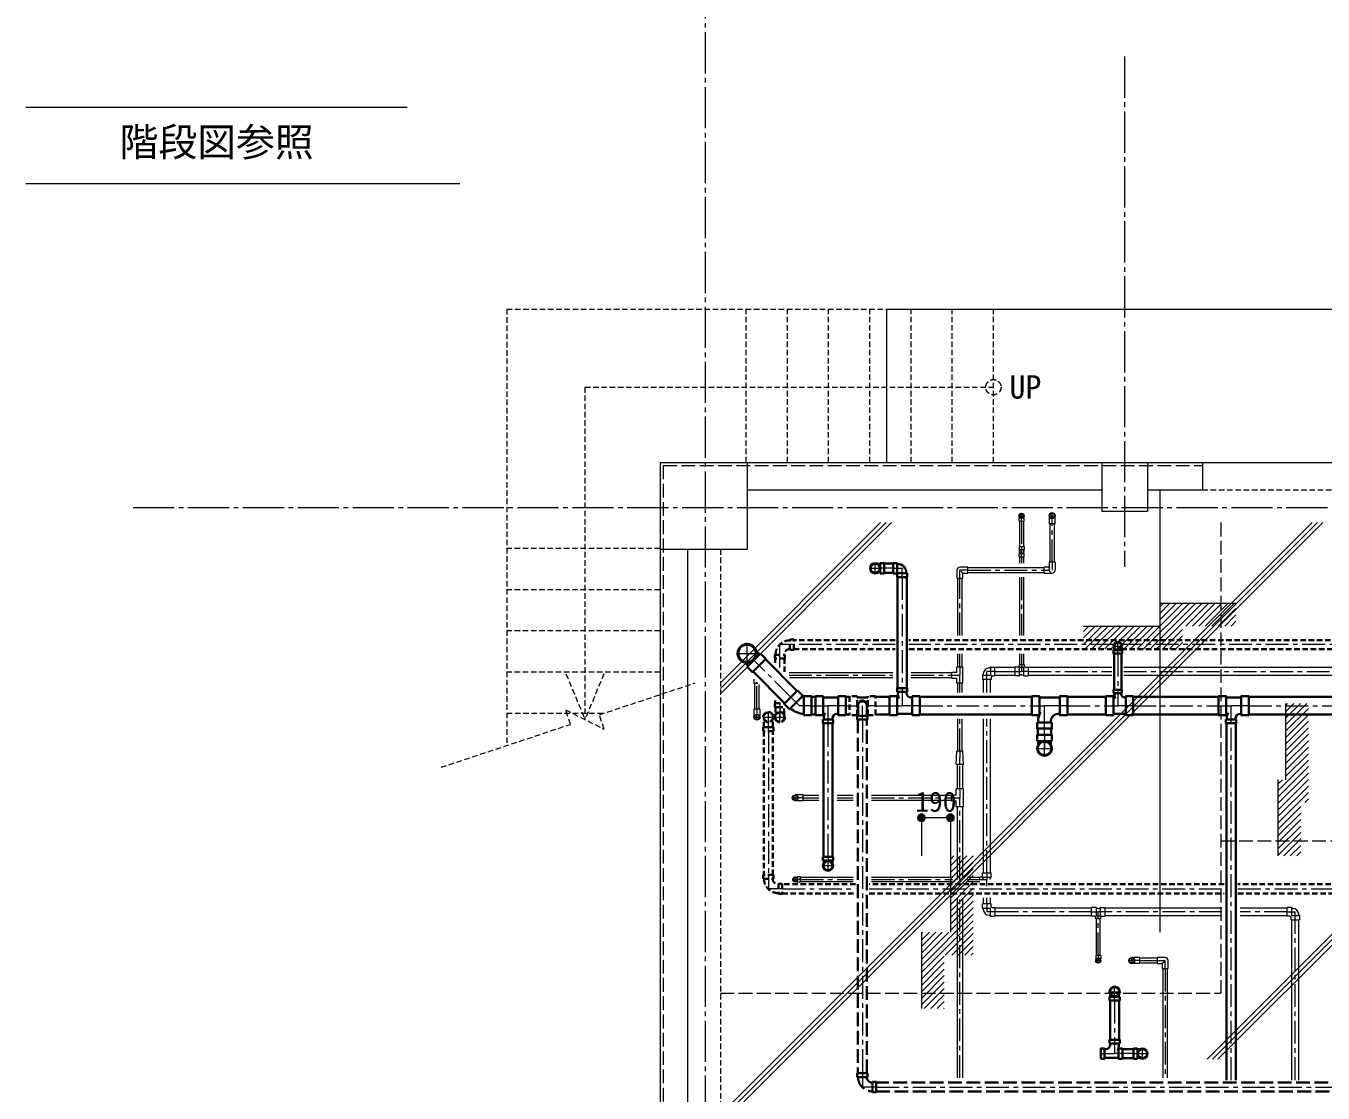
# Model space of a CAD drawing. Units: millimetres at full size. Extents: x -12803 to 120774, y -9413 to 101127.
# Drawn here: x -3704 to 4799, y 84893 to 91888 of the extents above; entities that cross this region are included whole.
import ezdxf
from ezdxf.enums import TextEntityAlignment as Align

# ---------------------------------------------------------------- set-up
doc = ezdxf.new("R2010")
doc.units = ezdxf.units.MM
doc.header["$LTSCALE"] = 30
for name, pattern in [('CHAIN1', [8, 5, -1, 1, -1]), ('CHAIN2', [12, 9, -1, 1, -1]), ('DASHED1', [1.8, 1.2, -0.6]), ('DASHED3', [4, 3, -1])]:
    doc.linetypes.add(name, pattern=pattern)
for name, color, linetype, lineweight in [('0-1_1-2', 7, 'Continuous', 15), ('0-8_1-9', 7, 'Continuous', 15), ('0-9_1-1', 7, 'CHAIN2', 15), ('3-1_1-10', 7, 'Continuous', 15), ('9-1_配管－汚水１：硬質塩ビ管（ＤＶ）', 2, 'Continuous', 30), ('9-2_配管－給湯１２：ＨＴＬＰ（ＵＸ）', 3, 'Continuous', 20), ('9-3_配管－給水３：ＶＬＰ(ＶＤ)', 7, 'Continuous', 15)]:
    doc.layers.add(name, color=color, linetype=linetype, lineweight=lineweight)
doc.styles.add('ＭＳ ゴシック', font='')
doc.styles.get('ＭＳ ゴシック').set_extended_font_data('MS Gothic')

msp = doc.modelspace()

# ---------------------------------------------------------------- linework, layer by layer
at = {"layer": '0-1_1-2', "linetype": 'DASHED1'}
for p, q in [((-551.77, 90032.27), (-551.77, 87171.22)), ((-551.77, 90032.27), (1938.23, 90032.27)), ((1018.23, 89027.27), (1018.23, 90032.27)), ((1288.23, 89027.27), (1288.23, 90032.27)), ((1558.23, 89027.27), (1558.23, 90032.27)), ((1828.23, 89027.27), (1828.23, 90032.27)), ((2098.23, 89027.27), (2098.23, 90032.27)), ((2368.23, 89027.27), (2368.23, 90032.27)), ((2638.23, 89027.27), (2638.23, 90032.27)), ((-39.27, 89519.77), (2638.23, 89519.77)), ((-39.27, 89519.77), (-39.27, 87341.47)), ((4008.23, 88847.27), (5638.23, 88847.27)), ((453.23, 88462.27), (-551.77, 88462.27)), ((848.23, 88457.27), (848.23, 80957.27)), ((453.23, 88192.27), (-551.77, 88192.27)), ((453.23, 87922.27), (-551.77, 87922.27)), ((453.23, 87652.27), (-551.77, 87652.27)), ((-163.54, 87641.47), (-39.27, 87341.47)), ((84.99, 87641.47), (-39.27, 87341.47)), ((-551.77, 87382.27), (83.55, 87382.27))]:
    msp.add_line(p, q, dxfattribs=at)
at = {"layer": '0-1_1-2'}
for p, q in [((1938.23, 90032.27), (1938.23, 89027.27)), ((1938.23, 90032.27), (7198.23, 90032.27)), ((453.23, 89027.27), (453.23, 75837.27)), ((453.23, 89027.27), (32048.23, 89027.27)), ((1023.23, 89027.27), (1023.23, 88457.27)), ((3348.23, 89027.27), (3348.23, 88707.27)), ((3648.23, 89027.27), (3648.23, 88707.27)), ((4008.23, 89027.27), (4008.23, 88847.27)), ((1023.23, 88847.27), (3348.23, 88847.27)), ((3648.23, 88847.27), (4008.23, 88847.27)), ((3728.23, 88847.27), (3728.23, 85947.27)), ((3348.23, 88707.27), (3648.23, 88707.27)), ((453.23, 88457.27), (1023.23, 88457.27)), ((633.23, 88457.27), (633.23, 80957.27))]:
    msp.add_line(p, q, dxfattribs=at)
at = {"layer": '0-1_1-2', "linetype": 'DASHED3'}
for p, q in [((473.23, 89007.27), (473.23, 75857.27)), ((473.23, 89007.27), (4008.23, 89007.27)), ((4128.23, 88632.27), (4128.23, 85547.27)), ((4128.23, 86547.27), (6473.23, 86547.27)), ((848.23, 85547.27), (4128.23, 85547.27))]:
    msp.add_line(p, q, dxfattribs=at)
at = {"layer": '0-1_1-2', "linetype": 'DASHED1'}
msp.add_lwpolyline([(-981.95, 87028.31), (-134.17, 87309.94), (-165.7, 87404.84), (87.15, 87278.09), (55.63, 87372.99), (683.98, 87581.73)], dxfattribs=at)
msp.add_circle((2638.23, 89519.77), 50, dxfattribs=at)
at = {"layer": '0-8_1-9'}
for p, q in [((-3703.58, 91355.06), (-1203.58, 91355.06)), ((-3703.58, 90855.06), (-860.46, 90855.06))]:
    msp.add_line(p, q, dxfattribs=at)
at = {"layer": '0-9_1-1'}
for p, q in [((748.23, 93287.27), (748.23, 74432.27)), ((3498.23, 91687.27), (3498.23, 88341.94)), ((-3001.77, 88732.27), (42248.23, 88732.27))]:
    msp.add_line(p, q, dxfattribs=at)
at = {"layer": '3-1_1-10'}
for p, q in [((848.23, 87545.98), (1934.52, 88632.27)), ((848.23, 87581.33), (1899.16, 88632.27)), ((848.23, 87510.62), (1969.87, 88632.27)), ((848.23, 84752.9), (4727.59, 88632.27)), ((848.23, 84682.19), (4798.3, 88632.27)), ((848.23, 84717.55), (4762.95, 88632.27)), ((4038.46, 85114.71), (7556.02, 88632.27)), ((4073.81, 85114.71), (7591.37, 88632.27)), ((4109.17, 85114.71), (7626.73, 88632.27)), ((3580.07, 87803.9), (3880.07, 88103.9)), ((3622.5, 87803.9), (3922.5, 88103.9)), ((3664.92, 87803.9), (3964.92, 88103.9)), ((3707.35, 87803.9), (4007.35, 88103.9)), ((3728.23, 88103.9), (4228.23, 88103.9)), ((3728.23, 87994.48), (3837.64, 88103.9)), ((3728.23, 88036.91), (3795.22, 88103.9)), ((3728.23, 88079.34), (3752.79, 88103.9)), ((3899.78, 87953.9), (4049.78, 88103.9)), ((3942.2, 87953.9), (4092.2, 88103.9)), ((3984.63, 87953.9), (4134.63, 88103.9)), ((4027.06, 87953.9), (4177.06, 88103.9)), ((4069.48, 87953.9), (4219.48, 88103.9)), ((4111.91, 87953.9), (4228.23, 88070.22)), ((4154.33, 87953.9), (4228.23, 88027.79)), ((3228.23, 87953.9), (3728.23, 87953.9)), ((3228.23, 87833.89), (3348.23, 87953.9)), ((3228.23, 87876.32), (3305.81, 87953.9)), ((3228.23, 87918.75), (3263.38, 87953.9)), ((3240.66, 87803.9), (3390.66, 87953.9)), ((3283.09, 87803.9), (3433.09, 87953.9)), ((3325.51, 87803.9), (3475.51, 87953.9)), ((3367.94, 87803.9), (3517.94, 87953.9)), ((3410.37, 87803.9), (3560.37, 87953.9)), ((3452.79, 87803.9), (3602.79, 87953.9)), ((3495.22, 87803.9), (3645.22, 87953.9)), ((3537.64, 87803.9), (3687.64, 87953.9)), ((3749.78, 87803.9), (3878.23, 87932.35)), ((4196.76, 87953.9), (4228.23, 87985.37)), ((3792.2, 87803.9), (3878.23, 87889.92)), ((3834.63, 87803.9), (3878.23, 87847.5)), ((3877.06, 87803.9), (3878.23, 87805.07)), ((4552.72, 87447.27), (4552.72, 86947.27)), ((4552.72, 87307.03), (4692.96, 87447.27)), ((4552.72, 87349.45), (4650.53, 87447.27)), ((4552.72, 87391.88), (4608.1, 87447.27)), ((4552.72, 87434.31), (4565.68, 87447.27)), ((4552.72, 87264.6), (4702.72, 87414.6)), ((4552.72, 87222.17), (4702.72, 87372.17)), ((4552.72, 87179.75), (4702.72, 87329.75)), ((4552.72, 87137.32), (4702.72, 87287.32)), ((4552.72, 87094.9), (4702.72, 87244.9)), ((4552.72, 87052.47), (4702.72, 87202.47)), ((4552.72, 87010.04), (4702.72, 87160.04)), ((4502.72, 86875.19), (4702.72, 87075.19)), ((4552.72, 86967.62), (4702.72, 87117.62)), ((4502.72, 86832.76), (4702.72, 87032.76)), ((4502.72, 86790.34), (4702.72, 86990.34)), ((4502.72, 86747.91), (4702.72, 86947.91)), ((4502.72, 86947.27), (4502.72, 86447.27)), ((4502.72, 86917.62), (4532.37, 86947.27)), ((4502.72, 86705.48), (4702.72, 86905.48)), ((4502.72, 86663.06), (4702.72, 86863.06)), ((4679.35, 86797.27), (4702.72, 86820.63)), ((4502.72, 86620.63), (4652.72, 86770.63)), ((4502.72, 86578.21), (4652.72, 86728.21)), ((2356.41, 86697.27), (2166.41, 86697.27)), ((2166.41, 86697.27), (2166.41, 86447.27)), ((2356.41, 86697.27), (2356.41, 86447.27)), ((4502.72, 86535.78), (4652.72, 86685.78)), ((4502.72, 86493.35), (4652.72, 86643.35)), ((4502.72, 86450.93), (4652.72, 86600.93)), ((4541.49, 86447.27), (4652.72, 86558.5)), ((4583.91, 86447.27), (4652.72, 86516.07)), ((4626.34, 86447.27), (4652.72, 86473.65)), ((2356.41, 86447.27), (2356.41, 85947.27)), ((2356.41, 86297.31), (2506.36, 86447.27)), ((2356.41, 86339.74), (2463.94, 86447.27)), ((2356.41, 86382.17), (2421.51, 86447.27)), ((2356.41, 86424.59), (2379.08, 86447.27)), ((2356.41, 86254.89), (2506.41, 86404.89)), ((2356.41, 86212.46), (2506.41, 86362.46)), ((2356.41, 86170.03), (2506.41, 86320.03)), ((2356.41, 86127.61), (2506.41, 86277.61)), ((2356.41, 86085.18), (2506.41, 86235.18)), ((2356.41, 86042.76), (2506.41, 86192.76)), ((2356.41, 86000.33), (2506.41, 86150.33)), ((2166.41, 85725.48), (2506.41, 86065.48)), ((2356.41, 85957.9), (2506.41, 86107.9)), ((2166.41, 85683.05), (2506.41, 86023.05)), ((2323.05, 85797.27), (2506.41, 85980.62)), ((2166.41, 85947.27), (2166.41, 85447.27)), ((2166.41, 85767.9), (2345.77, 85947.27)), ((2166.41, 85810.33), (2303.35, 85947.27)), ((2166.41, 85852.76), (2260.92, 85947.27)), ((2166.41, 85895.18), (2218.5, 85947.27)), ((2166.41, 85937.61), (2176.07, 85947.27)), ((2365.48, 85797.27), (2506.41, 85938.2)), ((2407.91, 85797.27), (2506.41, 85895.77)), ((2450.33, 85797.27), (2506.41, 85853.34)), ((2492.76, 85797.27), (2506.41, 85810.92)), ((2166.41, 85640.62), (2316.41, 85790.62)), ((2166.41, 85598.2), (2316.41, 85748.2)), ((2166.41, 85555.77), (2316.41, 85705.77)), ((2166.41, 85513.34), (2316.41, 85663.34)), ((2166.41, 85470.92), (2316.41, 85620.92)), ((2185.19, 85447.27), (2316.41, 85578.49)), ((2227.61, 85447.27), (2316.41, 85536.06)), ((2270.04, 85447.27), (2316.41, 85493.64)), ((2312.47, 85447.27), (2316.41, 85451.21))]:
    msp.add_line(p, q, dxfattribs=at)
at = {"layer": '3-1_1-10', "color": 4}
for points in [[(2136.41, 86697.27), (2157.14, 86725.8), (2142.14, 86714.9)], [(2157.14, 86725.8), (2136.41, 86697.27), (2142.14, 86679.63)], [(2142.14, 86679.63), (2190.68, 86679.63), (2157.14, 86725.8)], [(2190.68, 86679.63), (2142.14, 86679.63), (2175.68, 86668.74)], [(2175.68, 86668.74), (2142.14, 86679.63), (2157.14, 86668.74)], [(2175.68, 86725.8), (2157.14, 86725.8), (2190.68, 86679.63)], [(2190.68, 86679.63), (2196.41, 86697.27), (2175.68, 86725.8)], [(2190.68, 86714.9), (2175.68, 86725.8), (2196.41, 86697.27)], [(2326.41, 86697.27), (2347.14, 86725.8), (2332.14, 86714.9)], [(2347.14, 86725.8), (2326.41, 86697.27), (2332.14, 86679.63)], [(2332.14, 86679.63), (2380.68, 86679.63), (2347.14, 86725.8)], [(2380.68, 86679.63), (2332.14, 86679.63), (2365.68, 86668.74)], [(2365.68, 86668.74), (2332.14, 86679.63), (2347.14, 86668.74)], [(2365.68, 86725.8), (2347.14, 86725.8), (2380.68, 86679.63)], [(2380.68, 86679.63), (2386.41, 86697.27), (2365.68, 86725.8)], [(2380.68, 86714.9), (2365.68, 86725.8), (2386.41, 86697.27)]]:
    msp.add_solid(points, dxfattribs=at)
at = {"layer": '9-1_配管－汚水１：硬質塩ビ管（ＤＶ）', "color": 7, "linetype": 'CHAIN1', "lineweight": 15}
for p, q in [((1863.23, 88297.27), (1863.23, 88369.27)), ((1827.23, 88333.27), (1899.23, 88333.27)), ((1921.23, 88333.27), (1893.23, 88333.27)), ((1981.88, 88333.27), (1921.23, 88333.27)), ((1981.88, 88333.27), (2039.88, 88333.27)), ((2039.88, 88275.27), (2039.88, 88333.27)), ((2039.88, 88275.27), (2039.88, 87547.27)), ((1023.76, 87706.62), (1023.76, 87843.42)), ((1238.54, 87741.27), (1238.54, 87832.27)), ((1329.54, 87832.27), (1238.54, 87832.27)), ((1994.88, 87832.27), (1329.54, 87832.27)), ((3427.07, 87832.27), (2084.88, 87832.27)), ((3453.23, 87793.47), (3453.23, 87851.07)), ((8412.54, 87832.27), (3479.38, 87832.27)), ((955.36, 87775.02), (1092.16, 87775.02)), ((3424.43, 87822.27), (3482.03, 87822.27)), ((3453.23, 87773.27), (3453.23, 87798.27)), ((3453.23, 87773.27), (3453.23, 87536.27)), ((1102.95, 87695.82), (1064.06, 87734.71)), ((1309.94, 87488.84), (1102.95, 87695.82)), ((1238.54, 87683.27), (1238.54, 87741.27)), ((2039.88, 87547.27), (2039.88, 87432.27)), ((3453.23, 87536.27), (3453.23, 87432.27)), ((1238.54, 87448.27), (1238.54, 87447.44)), ((1238.54, 87442.55), (1238.54, 87357.27)), ((1309.94, 87488.84), (1366.51, 87432.27)), ((1446.51, 87432.27), (1366.51, 87432.27)), ((1446.51, 87432.27), (1472.23, 87432.27)), ((1472.23, 87432.27), (1554.23, 87432.27)), ((1670.23, 87432.27), (1554.23, 87432.27)), ((1554.23, 87317.27), (1554.23, 87432.27)), ((1670.23, 87432.27), (1695.23, 87432.27)), ((1695.23, 87432.27), (1745.73, 87432.27)), ((1779.23, 87341.27), (1779.23, 87432.27)), ((1864.23, 87432.27), (1812.73, 87432.27)), ((1864.23, 87432.27), (1957.88, 87432.27)), ((1957.88, 87432.27), (2039.88, 87432.27)), ((2155.88, 87432.27), (2039.88, 87432.27)), ((2155.88, 87432.27), (2890.23, 87432.27)), ((2890.23, 87432.27), (2973.23, 87432.27)), ((3123.23, 87432.27), (2973.23, 87432.27)), ((2973.23, 87282.27), (2973.23, 87432.27)), ((3123.23, 87432.27), (3375.23, 87432.27)), ((3375.23, 87432.27), (3453.23, 87432.27)), ((3555.23, 87432.27), (3453.23, 87432.27)), ((3555.23, 87432.27), (4114.23, 87432.27)), ((4114.23, 87432.27), (4196.23, 87432.27)), ((4312.23, 87432.27), (4196.23, 87432.27)), ((4196.23, 87317.27), (4196.23, 87432.27)), ((4312.23, 87432.27), (5890.06, 87432.27)), ((1126.91, 87357.27), (1198.91, 87357.27)), ((1162.91, 87321.27), (1162.91, 87393.27)), ((1162.91, 87266.27), (1162.91, 87357.27)), ((1202.54, 87357.27), (1274.54, 87357.27)), ((1238.54, 87321.27), (1238.54, 87393.27)), ((1779.23, 87341.27), (1779.23, 85023.27)), ((1162.91, 87266.27), (1162.91, 86323.02)), ((1554.23, 86442.27), (1554.23, 87317.27)), ((2973.23, 87240.27), (2973.23, 87282.27)), ((2973.23, 87240.27), (2973.23, 87152.27)), ((4196.23, 84977.27), (4196.23, 87317.27)), ((2919.83, 87152.27), (3026.63, 87152.27)), ((2973.23, 87098.87), (2973.23, 87205.67)), ((1554.23, 86442.27), (1554.23, 86414.27)), ((1554.23, 86348.27), (1554.23, 86420.27)), ((1162.91, 86323.02), (1162.91, 86232.02)), ((1518.23, 86384.27), (1590.23, 86384.27)), ((1253.91, 86232.02), (1162.91, 86232.02)), ((1253.91, 86232.02), (1734.23, 86232.02)), ((1824.23, 86232.02), (4151.23, 86232.02)), ((4241.23, 86232.02), (11276.23, 86232.02)), ((3396.71, 85557.27), (3468.71, 85557.27)), ((3432.71, 85521.27), (3432.71, 85593.27)), ((3432.71, 85499.27), (3432.71, 85557.27)), ((3432.71, 85499.27), (3432.71, 85242.51)), ((3432.71, 85242.51), (3432.71, 85151.51)), ((3341.71, 85151.51), (3432.71, 85151.51)), ((3483.71, 85151.51), (3432.71, 85151.51)), ((3557.19, 85151.51), (3483.71, 85151.51)), ((3557.19, 85151.51), (3615.19, 85151.51)), ((3579.19, 85151.51), (3651.19, 85151.51)), ((3615.19, 85115.51), (3615.19, 85187.51)), ((1779.23, 85023.27), (1779.23, 84932.27)), ((1870.23, 84932.27), (1779.23, 84932.27)), ((1870.23, 84932.27), (13591.88, 84932.27))]:
    msp.add_line(p, q, dxfattribs=at)
at = {"layer": '9-1_配管－汚水１：硬質塩ビ管（ＤＶ）'}
for p, q in [((1896.23, 88361.77), (1880.83, 88361.77)), ((1896.23, 88366.77), (1921.23, 88366.77)), ((1896.23, 88366.77), (1896.23, 88336.15)), ((1981.88, 88363.27), (1921.23, 88363.27)), ((1981.88, 88299.77), (1981.88, 88366.77)), ((1896.23, 88304.77), (1880.83, 88304.77)), ((1896.23, 88299.77), (1896.23, 88330.38)), ((1921.23, 88303.27), (1981.88, 88303.27)), ((2006.38, 88275.27), (2006.38, 88300.27)), ((2073.38, 88300.27), (2006.38, 88300.27)), ((2009.88, 88275.27), (2009.88, 87547.27)), ((2069.88, 87547.27), (2069.88, 88275.27)), ((1111.44, 87775.02), (1067.6, 87731.18)), ((1105.07, 87768.65), (1083.98, 87789.74)), ((1111.44, 87775.02), (1146.79, 87739.66)), ((3425.23, 87795.27), (3445.81, 87795.27)), ((3429.23, 87773.27), (3429.23, 87536.27)), ((3430.73, 87795.27), (3430.73, 87805.6)), ((3481.23, 87795.27), (3460.64, 87795.27)), ((3475.73, 87795.27), (3475.73, 87805.6)), ((3477.23, 87536.27), (3477.23, 87773.27)), ((3481.23, 87795.27), (3481.23, 87773.27)), ((1030.12, 87693.7), (1009.03, 87714.79)), ((1023.76, 87687.34), (1067.6, 87731.18)), ((1350.24, 87529.14), (1143.26, 87736.13)), ((1062.65, 87655.52), (1269.63, 87448.53)), ((2006.38, 87522.27), (2073.38, 87522.27)), ((2011.21, 87515.98), (2011.21, 87522.27)), ((2068.41, 87516.09), (2068.41, 87522.27)), ((3426.23, 87514.27), (3480.23, 87514.27)), ((3430.47, 87509.5), (3430.47, 87514.27)), ((3475.87, 87509.61), (3475.87, 87514.27)), ((1472.23, 87489.27), (1446.51, 87489.27)), ((1620.23, 87486.17), (1522.23, 87486.17)), ((1957.88, 87489.27), (1864.23, 87489.27)), ((2007.88, 87486.17), (2017.53, 87486.17)), ((2098.33, 87486.17), (2105.88, 87486.17)), ((2890.23, 87489.27), (2155.88, 87489.27)), ((3073.23, 87486.17), (2940.23, 87486.17)), ((3375.23, 87489.27), (3123.23, 87489.27)), ((3425.23, 87486.17), (3435.42, 87486.17)), ((3499.31, 87486.17), (3505.23, 87486.17)), ((4114.23, 87489.27), (3555.23, 87489.27)), ((4262.23, 87486.17), (4164.23, 87486.17)), ((5890.06, 87489.27), (4312.23, 87489.27)), ((1446.51, 87375.27), (1472.23, 87375.27)), ((1520.73, 87342.27), (1587.73, 87342.27)), ((1522.23, 87378.37), (1531.87, 87378.37)), ((1525.55, 87348.55), (1525.55, 87342.27)), ((1582.75, 87348.45), (1582.75, 87342.27)), ((1612.67, 87378.37), (1620.23, 87378.37)), ((1864.23, 87375.27), (1957.88, 87375.27)), ((2105.88, 87378.37), (2007.88, 87378.37)), ((2155.88, 87375.27), (2890.23, 87375.27)), ((2924.73, 87322.27), (3021.73, 87322.27)), ((2930.92, 87332.23), (2930.92, 87322.27)), ((2940.23, 87378.37), (2940.68, 87378.37)), ((3015.31, 87332.13), (3015.31, 87322.27)), ((3061.55, 87378.37), (3073.23, 87378.37)), ((3123.23, 87375.27), (3375.23, 87375.27)), ((3505.23, 87378.37), (3425.23, 87378.37)), ((3555.23, 87375.27), (4114.23, 87375.27)), ((4162.73, 87342.27), (4229.73, 87342.27)), ((4164.23, 87378.37), (4173.87, 87378.37)), ((4167.55, 87348.55), (4167.55, 87342.27)), ((4224.75, 87348.45), (4224.75, 87342.27)), ((4254.67, 87378.37), (4262.23, 87378.37)), ((4312.23, 87375.27), (5890.06, 87375.27)), ((1524.23, 87317.27), (1524.23, 86442.27)), ((1584.23, 86442.27), (1584.23, 87317.27)), ((2924.73, 87200.27), (2924.73, 87240.27)), ((2928.73, 87282.27), (2928.73, 87240.27)), ((3017.73, 87240.27), (3017.73, 87282.27)), ((4166.23, 87317.27), (4166.23, 84977.27)), ((4226.23, 84977.27), (4226.23, 87317.27)), ((2924.73, 87200.27), (2966.28, 87200.27)), ((2931.23, 87200.27), (2931.23, 87176.52)), ((3021.73, 87200.27), (2980.17, 87200.27)), ((3015.23, 87200.27), (3015.23, 87176.52)), ((1520.73, 86417.27), (1520.73, 86442.27)), ((1520.73, 86417.27), (1548.46, 86417.27)), ((1525.73, 86417.27), (1525.73, 86401.87)), ((1587.73, 86417.27), (1559.99, 86417.27)), ((1582.73, 86417.27), (1582.73, 86401.87)), ((3404.21, 85524.27), (3404.21, 85539.66)), ((3461.21, 85524.27), (3461.21, 85539.66)), ((3399.21, 85524.27), (3426.94, 85524.27)), ((3402.71, 85499.27), (3402.71, 85242.51)), ((3466.21, 85524.27), (3438.47, 85524.27)), ((3462.71, 85242.51), (3462.71, 85499.27)), ((3466.21, 85524.27), (3466.21, 85499.27)), ((3466.21, 85217.51), (3399.21, 85217.51)), ((3404.18, 85210.03), (3404.18, 85217.51)), ((3461.38, 85209.93), (3461.38, 85217.51)), ((3374.26, 85180.11), (3366.71, 85180.11)), ((3366.71, 85122.91), (3458.71, 85122.91)), ((3458.71, 85180.11), (3455.06, 85180.11)), ((3557.19, 85181.51), (3483.71, 85181.51)), ((3483.71, 85121.51), (3557.19, 85121.51)), ((3582.19, 85118.01), (3557.19, 85118.01)), ((3582.19, 85185.01), (3582.19, 85157.28)), ((3582.19, 85180.01), (3597.59, 85180.01)), ((3582.19, 85118.01), (3582.19, 85145.75)), ((3582.19, 85123.01), (3597.59, 85123.01))]:
    msp.add_line(p, q, dxfattribs=at)
at = {"layer": '9-1_配管－汚水１：硬質塩ビ管（ＤＶ）', "linetype": 'DASHED1'}
for p, q in [((1329.54, 87798.77), (1329.54, 87865.77)), ((1994.88, 87862.27), (1329.54, 87862.27)), ((8412.54, 87862.27), (2084.88, 87862.27)), ((1205.04, 87766.27), (1272.04, 87766.27)), ((1272.04, 87741.27), (1272.04, 87766.27)), ((1329.54, 87802.27), (1994.88, 87802.27)), ((2084.88, 87802.27), (3430.73, 87802.27)), ((3475.73, 87802.27), (8412.54, 87802.27)), ((1208.54, 87741.27), (1208.54, 87713.27)), ((1268.54, 87653.27), (1268.54, 87741.27)), ((1695.23, 87494.27), (1695.23, 87370.27)), ((1745.23, 87494.27), (1695.23, 87494.27)), ((1745.23, 87432.27), (1745.23, 87494.27)), ((1864.23, 87494.27), (1814.23, 87494.27)), ((1814.23, 87432.27), (1814.23, 87494.27)), ((1864.23, 87370.27), (1864.23, 87494.27)), ((1205.04, 87448.27), (1239.37, 87448.27)), ((1205.04, 87423.27), (1205.04, 87448.27)), ((1205.04, 87423.27), (1238.54, 87423.27)), ((1208.54, 87467.2), (1208.54, 87448.27)), ((1210.04, 87423.27), (1210.04, 87374.87)), ((1257.82, 87423.27), (1238.54, 87423.27)), ((1267.04, 87414.05), (1267.04, 87374.87)), ((1695.23, 87489.27), (1670.23, 87489.27)), ((1779.23, 87486.17), (1745.23, 87486.17)), ((1745.23, 87370.27), (1745.23, 87432.27)), ((1814.23, 87486.17), (1779.23, 87486.17)), ((1814.23, 87370.27), (1814.23, 87432.27)), ((1134.41, 87291.27), (1134.41, 87339.66)), ((1191.41, 87291.27), (1191.41, 87339.66)), ((1670.23, 87375.27), (1695.23, 87375.27)), ((1745.23, 87370.27), (1695.23, 87370.27)), ((1750.73, 87378.37), (1745.23, 87378.37)), ((1814.23, 87378.37), (1807.73, 87378.37)), ((1814.23, 87370.27), (1864.23, 87370.27)), ((1129.41, 87291.27), (1162.91, 87291.27)), ((1132.91, 87266.27), (1132.91, 86323.02)), ((1196.41, 87291.27), (1162.91, 87291.27)), ((1192.91, 86323.02), (1192.91, 87266.27)), ((1196.41, 87291.27), (1196.41, 87266.27)), ((1196.41, 86323.02), (1196.41, 86298.02)), ((1129.41, 86298.02), (1196.41, 86298.02)), ((1253.91, 86265.52), (1253.91, 86198.52)), ((1734.23, 86262.02), (1253.91, 86262.02)), ((4151.23, 86262.02), (1824.23, 86262.02)), ((11276.23, 86262.02), (4241.23, 86262.02)), ((1253.91, 86202.02), (1734.23, 86202.02)), ((1824.23, 86202.02), (4151.23, 86202.02)), ((4241.23, 86202.02), (11276.23, 86202.02))]:
    msp.add_line(p, q, dxfattribs=at)
at = {"layer": '9-1_配管－汚水１：硬質塩ビ管（ＤＶ）', "linetype": 'DASHED3'}
for p, q in [((1750.73, 87366.27), (1750.73, 87432.27)), ((1807.73, 87366.27), (1807.73, 87432.27)), ((1749.23, 87341.27), (1749.23, 85023.27)), ((1809.23, 85023.27), (1809.23, 87341.27)), ((1745.73, 84998.27), (1812.73, 84998.27)), ((1812.73, 85023.27), (1812.73, 84998.27)), ((1870.23, 84965.77), (1870.23, 84898.77)), ((13591.88, 84962.27), (1870.23, 84962.27)), ((1870.23, 84902.27), (13591.88, 84902.27))]:
    msp.add_line(p, q, dxfattribs=at)
at = {"layer": '9-1_配管－汚水１：硬質塩ビ管（ＤＶ）'}
for points in [[(1921.23, 88366.77), (1921.23, 88299.77), (1896.23, 88299.77)], [(1981.88, 88299.77), (2006.88, 88299.77), (2006.88, 88366.77), (1981.88, 88366.77)], [(2006.38, 88275.27), (2073.38, 88275.27), (2073.38, 88300.27)], [(3481.23, 87773.27), (3425.23, 87773.27), (3425.23, 87795.27)], [(1146.79, 87739.66), (1059.11, 87651.98), (1023.76, 87687.34)], [(2006.38, 87522.27), (2006.38, 87547.27), (2073.38, 87547.27), (2073.38, 87522.27)], [(3426.23, 87514.27), (3426.23, 87536.27), (3480.23, 87536.27), (3480.23, 87514.27)], [(1520.73, 87342.27), (1520.73, 87317.27), (1587.73, 87317.27), (1587.73, 87342.27)], [(2924.73, 87322.27), (2924.73, 87282.27), (3021.73, 87282.27), (3021.73, 87322.27)], [(4162.73, 87342.27), (4162.73, 87317.27), (4229.73, 87317.27), (4229.73, 87342.27)], [(2924.73, 87240.27), (3021.73, 87240.27), (3021.73, 87200.27)], [(1520.73, 86442.27), (1587.73, 86442.27), (1587.73, 86417.27)], [(3466.21, 85499.27), (3399.21, 85499.27), (3399.21, 85524.27)], [(3466.21, 85217.51), (3466.21, 85242.51), (3399.21, 85242.51), (3399.21, 85217.51)], [(3557.19, 85118.01), (3557.19, 85185.01), (3582.19, 85185.01)]]:
    msp.add_lwpolyline(points, dxfattribs=at)
at = {"layer": '9-1_配管－汚水１：硬質塩ビ管（ＤＶ）', "linetype": 'DASHED1'}
for points in [[(1329.54, 87798.77), (1304.54, 87798.77), (1304.54, 87865.77), (1329.54, 87865.77)], [(1272.04, 87741.27), (1205.04, 87741.27), (1205.04, 87766.27)], [(1196.41, 87266.27), (1129.41, 87266.27), (1129.41, 87291.27)], [(1196.41, 86323.02), (1129.41, 86323.02), (1129.41, 86298.02)], [(1253.91, 86265.52), (1228.91, 86265.52), (1228.91, 86198.52), (1253.91, 86198.52)]]:
    msp.add_lwpolyline(points, dxfattribs=at)
at = {"layer": '9-1_配管－汚水１：硬質塩ビ管（ＤＶ）'}
for points in [[(1353.78, 87532.68), (1389.56, 87496.9), (1301.88, 87409.22), (1266.1, 87444.99)], [(1446.51, 87370.27), (1395.91, 87370.27), (1395.91, 87494.27), (1446.51, 87494.27)], [(1472.23, 87494.27), (1472.23, 87370.27), (1522.23, 87370.27), (1522.23, 87494.27)], [(1670.23, 87494.27), (1670.23, 87370.27), (1620.23, 87370.27), (1620.23, 87494.27)], [(1957.88, 87370.27), (1957.88, 87494.27), (2007.88, 87494.27), (2007.88, 87370.27)], [(2155.88, 87370.27), (2155.88, 87494.27), (2105.88, 87494.27), (2105.88, 87370.27)], [(2890.23, 87494.27), (2890.23, 87370.27), (2940.23, 87370.27), (2940.23, 87494.27)], [(3123.23, 87494.27), (3123.23, 87370.27), (3073.23, 87370.27), (3073.23, 87494.27)], [(3375.23, 87370.27), (3375.23, 87494.27), (3425.23, 87494.27), (3425.23, 87370.27)], [(3555.23, 87370.27), (3555.23, 87494.27), (3505.23, 87494.27), (3505.23, 87370.27)], [(4114.23, 87494.27), (4114.23, 87370.27), (4164.23, 87370.27), (4164.23, 87494.27)], [(4312.23, 87494.27), (4312.23, 87370.27), (4262.23, 87370.27), (4262.23, 87494.27)], [(3341.71, 85118.01), (3341.71, 85185.01), (3366.71, 85185.01), (3366.71, 85118.01)], [(3483.71, 85118.01), (3483.71, 85185.01), (3458.71, 85185.01), (3458.71, 85118.01)]]:
    msp.add_lwpolyline(points, close=True, dxfattribs=at)
at = {"layer": '9-1_配管－汚水１：硬質塩ビ管（ＤＶ）', "linetype": 'DASHED3'}
msp.add_lwpolyline([(1745.73, 87341.27), (1812.73, 87341.27), (1812.73, 87366.27), (1745.73, 87366.27)], close=True, dxfattribs=at)
for points in [[(1812.73, 85023.27), (1745.73, 85023.27), (1745.73, 84998.27)], [(1870.23, 84965.77), (1845.23, 84965.77), (1845.23, 84898.77), (1870.23, 84898.77)]]:
    msp.add_lwpolyline(points, dxfattribs=at)
at = {"layer": '9-1_配管－汚水１：硬質塩ビ管（ＤＶ）'}
for centre, radius in [((1863.23, 88333.27), 30), ((3453.23, 87822.27), 24), ((1023.76, 87775.02), 57), ((2973.23, 87152.27), 48.5), ((2973.23, 87152.27), 44.5), ((1554.23, 86384.27), 30), ((3432.71, 85557.27), 33.5), ((3432.71, 85557.27), 30), ((3615.19, 85151.51), 33.5), ((3615.19, 85151.51), 30)]:
    msp.add_circle(centre, radius, dxfattribs=at)
at = {"layer": '9-1_配管－汚水１：硬質塩ビ管（ＤＶ）', "linetype": 'DASHED1'}
for centre, radius in [((1162.91, 87357.27), 33.5), ((1162.91, 87357.27), 30), ((1238.54, 87357.27), 33.5), ((1238.54, 87357.27), 30)]:
    msp.add_circle(centre, radius, dxfattribs=at)
at = {"layer": '9-1_配管－汚水１：硬質塩ビ管（ＤＶ）'}
for centre, radius, start, end in [((1863.23, 88333.27), 33.5, 90, 180), ((1863.23, 88333.27), 33.5, 0, 90), ((2006.88, 88300.27), 61.5, 0, 90), ((1863.23, 88333.27), 33.5, 180, 270), ((1863.23, 88333.27), 33.5, 270, 0), ((2006.88, 88300.27), 4.5, 0, 90), ((1023.76, 87775.02), 62, 90, 180), ((1023.76, 87775.02), 62, 0, 90), ((3453.23, 87822.27), 28, 90, 180), ((3453.23, 87822.27), 28, 0, 90), ((1023.76, 87775.02), 62, 180, 270), ((1023.76, 87775.02), 62, 270, 0), ((3453.23, 87822.27), 28, 180, 0), ((2086.01, 87515.98), 74.8, 180, 210), ((2098.33, 87516.09), 29.92, 180, 270), ((3489.07, 87509.5), 58.6, 180, 210), ((3499.31, 87509.61), 23.44, 180, 270), ((1396.51, 87504.69), 125.43, 225, 270), ((1396.51, 87504.69), 19.43, 225, 270), ((1600.35, 87348.55), 74.8, 150, 180), ((1612.67, 87348.45), 29.92, 90, 180), ((3046.52, 87332.23), 115.6, 150, 180), ((3061.55, 87332.13), 46.24, 90, 180), ((4242.35, 87348.55), 74.8, 150, 180), ((4254.67, 87348.45), 29.92, 90, 180), ((1554.23, 86384.27), 33.5, 0, 180), ((1554.23, 86384.27), 33.5, 180, 270), ((1554.23, 86384.27), 33.5, 270, 0), ((3374.26, 85210.03), 29.92, 270, 0), ((3386.58, 85209.93), 74.8, 330, 0)]:
    msp.add_arc(centre, radius, start, end, dxfattribs=at)
at = {"layer": '9-1_配管－汚水１：硬質塩ビ管（ＤＶ）', "linetype": 'DASHED1'}
for centre, radius, start, end in [((1304.54, 87766.27), 94.5, 90, 180), ((1304.54, 87766.27), 37.5, 90, 180), ((1228.91, 86298.02), 94.5, 180, 270), ((1228.91, 86298.02), 37.5, 180, 270)]:
    msp.add_arc(centre, radius, start, end, dxfattribs=at)
at = {"layer": '9-1_配管－汚水１：硬質塩ビ管（ＤＶ）', "linetype": 'DASHED3'}
for centre, radius, start, end in [((1779.23, 87432.27), 33.5, 328.29293, 211.70707), ((1779.23, 87432.27), 28.5, 0, 180), ((1845.23, 84998.27), 94.5, 180, 270), ((1845.23, 84998.27), 37.5, 180, 270)]:
    msp.add_arc(centre, radius, start, end, dxfattribs=at)
at = {"layer": '9-2_配管－給湯１２：ＨＴＬＰ（ＵＸ）', "color": 7, "linetype": 'CHAIN1', "lineweight": 15}
for p, q in [((2823.23, 88660.95), (2823.23, 88693.59)), ((2806.91, 88677.27), (2839.55, 88677.27)), ((2823.23, 88642.77), (2823.23, 88677.27)), ((2823.23, 88642.77), (2823.23, 88677.27)), ((2823.23, 88642.77), (2823.23, 88663.67)), ((2823.23, 88642.77), (2823.23, 88476.56)), ((2823.23, 88476.56), (2823.23, 88442.06)), ((2823.23, 88476.56), (2823.23, 88442.06)), ((2823.23, 88476.56), (2823.23, 88442.06)), ((2823.23, 88407.56), (2823.23, 88442.06)), ((2823.23, 88407.56), (2823.23, 88442.06)), ((2823.23, 88407.56), (2823.23, 88425.41)), ((2823.23, 88407.56), (2823.23, 88365.74)), ((2823.23, 88274.74), (2823.23, 87892.27)), ((2823.23, 87772.27), (2823.23, 87703.27)), ((2823.23, 87703.27), (2823.23, 87657.27)), ((2823.23, 87703.27), (2823.23, 87657.27)), ((2823.23, 87703.27), (2823.23, 87657.27)), ((2594.41, 87603.97), (2594.41, 87657.27)), ((2647.71, 87657.27), (2594.41, 87657.27)), ((2594.41, 87603.97), (2594.41, 87657.27)), ((2647.71, 87657.27), (2594.41, 87657.27)), ((2594.41, 87603.97), (2594.41, 87657.27)), ((2647.71, 87657.27), (2594.41, 87657.27)), ((2594.41, 87519.27), (2594.41, 87603.97)), ((2647.71, 87657.27), (2780.23, 87657.27)), ((2780.23, 87657.27), (2823.23, 87657.27)), ((2780.23, 87657.27), (2823.23, 87657.27)), ((2780.23, 87657.27), (2823.23, 87657.27)), ((2866.23, 87657.27), (2823.23, 87657.27)), ((2866.23, 87657.27), (2823.23, 87657.27)), ((2866.23, 87657.27), (2823.23, 87657.27)), ((2866.23, 87657.27), (3414.23, 87657.27)), ((3492.23, 87657.27), (8025.47, 87657.27)), ((2594.41, 86336.09), (2594.41, 87345.27)), ((1339.23, 86276.77), (1339.23, 86309.41)), ((2594.41, 86336.09), (2594.41, 86293.09)), ((2594.41, 86336.09), (2594.41, 86293.09)), ((2594.41, 86336.09), (2594.41, 86293.09)), ((1322.91, 86293.09), (1355.55, 86293.09)), ((1373.73, 86293.09), (1339.23, 86293.09)), ((1373.73, 86293.09), (1339.23, 86293.09)), ((1373.73, 86293.09), (1352.83, 86293.09)), ((1373.73, 86293.09), (1719.23, 86293.09)), ((1839.23, 86293.09), (2369.58, 86293.09)), ((2467.38, 86293.09), (2548.41, 86293.09)), ((2548.41, 86293.09), (2594.41, 86293.09)), ((2548.41, 86293.09), (2594.41, 86293.09)), ((2548.41, 86293.09), (2594.41, 86293.09)), ((2594.41, 86292.02), (2594.41, 86293.09)), ((2594.41, 86277.02), (2594.41, 86293.09)), ((2594.41, 86250.09), (2594.41, 86293.09)), ((2594.41, 86134.24), (2594.41, 86172.02)), ((2594.41, 86134.24), (2594.41, 86080.94)), ((2594.41, 86134.24), (2594.41, 86080.94)), ((2594.41, 86134.24), (2594.41, 86080.94)), ((2647.71, 86080.94), (2594.41, 86080.94)), ((2647.71, 86080.94), (2594.41, 86080.94)), ((2647.71, 86080.94), (2594.41, 86080.94)), ((3282.23, 86080.94), (2647.71, 86080.94)), ((3282.23, 86080.94), (3325.23, 86080.94)), ((3282.23, 86080.94), (3325.23, 86080.94)), ((3282.23, 86080.94), (3325.23, 86080.94)), ((3282.23, 86080.94), (3325.23, 86080.94)), ((3368.23, 86080.94), (3325.23, 86080.94)), ((3325.23, 86034.94), (3325.23, 86080.94)), ((3368.23, 86080.94), (3325.23, 86080.94)), ((3325.23, 86034.94), (3325.23, 86080.94)), ((3368.23, 86080.94), (3325.23, 86080.94)), ((3325.23, 86034.94), (3325.23, 86080.94)), ((3368.23, 86080.94), (3325.23, 86080.94)), ((3325.23, 86034.94), (3325.23, 86080.94)), ((4136.23, 86080.94), (3368.23, 86080.94)), ((4563.55, 86080.94), (4256.23, 86080.94)), ((4563.55, 86080.94), (4616.85, 86080.94)), ((4563.55, 86080.94), (4616.85, 86080.94)), ((4563.55, 86080.94), (4616.85, 86080.94)), ((4563.55, 86080.94), (4616.85, 86080.94)), ((4616.85, 86027.64), (4616.85, 86080.94)), ((4616.85, 86027.64), (4616.85, 86080.94)), ((4616.85, 86027.64), (4616.85, 86080.94)), ((4616.85, 86027.64), (4616.85, 86080.94)), ((3325.23, 85795.77), (3325.23, 86034.94)), ((4616.85, 84977.27), (4616.85, 86027.64)), ((3325.23, 85795.77), (3325.23, 85761.27)), ((3325.23, 85795.77), (3325.23, 85761.27)), ((3325.23, 85795.77), (3325.23, 85761.27)), ((3325.23, 85795.77), (3325.23, 85761.27)), ((3308.91, 85761.27), (3341.55, 85761.27)), ((3325.23, 85744.95), (3325.23, 85777.59))]:
    msp.add_line(p, q, dxfattribs=at)
at = {"layer": '9-2_配管－給湯１２：ＨＴＬＰ（ＵＸ）'}
for p, q in [((2806.58, 88642.77), (2806.58, 88663.53)), ((2806.73, 88664.07), (2813.08, 88664.07)), ((2807.16, 88664.43), (2810.34, 88665.9)), ((2809.63, 88642.77), (2809.63, 88476.56)), ((2833.37, 88664.07), (2839.72, 88664.07)), ((2839.29, 88664.43), (2836.11, 88665.9)), ((2836.83, 88476.56), (2836.83, 88642.77)), ((2806.58, 88476.56), (2806.58, 88455.8)), ((2806.58, 88407.56), (2806.58, 88428.32)), ((2806.73, 88455.26), (2839.72, 88455.26)), ((2806.73, 88428.86), (2813.08, 88428.86)), ((2807.16, 88454.89), (2810.34, 88453.43)), ((2807.16, 88429.23), (2810.34, 88430.69)), ((2810.93, 88452.52), (2810.93, 88442.06)), ((2833.37, 88428.86), (2839.72, 88428.86)), ((2835.53, 88452.52), (2835.53, 88442.06)), ((2839.29, 88454.89), (2836.11, 88453.43)), ((2839.29, 88429.23), (2836.11, 88430.69)), ((2809.63, 88407.56), (2809.63, 88365.74)), ((2836.83, 88365.74), (2836.83, 88407.56)), ((2809.63, 88274.74), (2809.63, 87892.27)), ((2836.83, 87892.27), (2836.83, 88274.74)), ((2809.63, 87772.27), (2809.63, 87703.27)), ((2836.83, 87703.27), (2836.83, 87772.27)), ((2613.65, 87679.86), (2611.33, 87679.86)), ((2615.16, 87680.88), (2617.29, 87684.79)), ((2618.6, 87685.57), (2647.71, 87685.57)), ((2618.6, 87683.05), (2618.6, 87633.92)), ((2647.71, 87628.97), (2647.71, 87685.57)), ((2780.23, 87681.57), (2647.71, 87681.57)), ((2798.63, 87685.52), (2780.23, 87685.52)), ((2780.23, 87629.02), (2780.23, 87685.52)), ((2806.63, 87703.27), (2806.63, 87693.52)), ((2806.63, 87703.27), (2839.83, 87703.27)), ((2809.8, 87631.48), (2809.8, 87681.11)), ((2833.36, 87682.57), (2839.53, 87686.27)), ((2836.65, 87631.48), (2836.65, 87681.11)), ((2839.83, 87703.27), (2839.83, 87693.52)), ((2847.83, 87685.52), (2866.23, 87685.52)), ((2866.23, 87685.52), (2866.23, 87629.02)), ((3414.23, 87681.57), (2866.23, 87681.57)), ((8025.47, 87681.57), (3492.23, 87681.57)), ((2566.11, 87633.08), (2566.11, 87603.97)), ((2622.71, 87603.97), (2566.11, 87603.97)), ((2570.8, 87636.52), (2566.9, 87634.39)), ((2568.34, 87631.92), (2616.6, 87631.92)), ((2570.11, 87603.97), (2570.11, 87519.27)), ((2571.83, 87638.03), (2571.83, 87640.36)), ((2618.71, 87519.27), (2618.71, 87603.97)), ((2622.71, 87622.17), (2622.71, 87603.97)), ((2629.51, 87628.97), (2647.71, 87628.97)), ((2647.71, 87632.97), (2780.23, 87632.97)), ((2809.04, 87629.02), (2780.23, 87629.02)), ((2812.36, 87633.43), (2810.35, 87629.79)), ((2823.23, 87634.47), (2814.11, 87634.47)), ((2823.23, 87634.47), (2832.34, 87634.47)), ((2834.1, 87633.43), (2836.1, 87629.79)), ((2837.41, 87629.02), (2866.23, 87629.02)), ((2866.23, 87632.97), (3414.23, 87632.97)), ((3492.23, 87632.97), (8025.47, 87632.97)), ((2570.11, 87345.27), (2570.11, 86336.09)), ((2618.71, 86336.09), (2618.71, 87345.27)), ((1352.06, 86309.16), (1350.59, 86305.97)), ((1352.43, 86303.24), (1352.43, 86309.58)), ((1719.23, 86306.69), (1373.73, 86306.69)), ((2369.58, 86306.69), (1839.23, 86306.69)), ((2548.41, 86306.69), (2467.38, 86306.69)), ((2548.41, 86309.69), (2558.16, 86309.69)), ((2548.41, 86292.02), (2548.41, 86309.69)), ((2569.11, 86303.23), (2565.41, 86309.39)), ((2566.16, 86317.69), (2566.16, 86336.09)), ((2566.16, 86336.09), (2622.66, 86336.09)), ((2569.11, 86303.23), (2569.11, 86292.02)), ((2620.2, 86306.51), (2570.57, 86306.51)), ((2617.21, 86293.09), (2617.21, 86302.21)), ((2618.25, 86303.96), (2621.89, 86305.96)), ((2622.66, 86307.28), (2622.66, 86336.09)), ((1352.06, 86277.02), (1350.59, 86280.21)), ((1352.43, 86276.6), (1352.43, 86282.94)), ((1373.73, 86276.44), (1352.97, 86276.44)), ((1373.73, 86279.49), (1719.23, 86279.49)), ((1839.23, 86279.49), (2369.58, 86279.49)), ((2467.38, 86279.49), (2548.41, 86279.49)), ((2617.21, 86293.09), (2617.21, 86292.02)), ((2622.71, 86134.24), (2566.11, 86134.24)), ((2566.11, 86105.13), (2566.11, 86134.24)), ((2570.11, 86172.02), (2570.11, 86134.24)), ((2618.71, 86134.24), (2618.71, 86172.02)), ((2622.71, 86116.04), (2622.71, 86134.24)), ((2570.8, 86101.69), (2566.9, 86103.82)), ((2568.63, 86105.13), (2617.76, 86105.13)), ((2571.83, 86100.18), (2571.83, 86097.86)), ((2613.65, 86058.36), (2611.33, 86058.36)), ((2615.16, 86057.33), (2617.29, 86053.43)), ((2618.6, 86052.64), (2647.71, 86052.64)), ((2619.76, 86054.87), (2619.76, 86103.13)), ((2629.51, 86109.24), (2647.71, 86109.24)), ((2647.71, 86109.24), (2647.71, 86052.64)), ((3282.23, 86105.24), (2647.71, 86105.24)), ((2647.71, 86056.64), (3282.23, 86056.64)), ((3311.04, 86109.19), (3282.23, 86109.19)), ((3282.23, 86052.69), (3282.23, 86109.19)), ((3300.63, 86052.69), (3282.23, 86052.69)), ((3315.09, 86055.64), (3308.93, 86051.94)), ((3311.8, 86106.73), (3311.8, 86057.1)), ((3314.36, 86104.78), (3312.36, 86108.42)), ((3325.23, 86103.74), (3316.11, 86103.74)), ((3325.23, 86103.74), (3334.35, 86103.74)), ((3336.1, 86104.78), (3338.1, 86108.42)), ((3338.65, 86106.73), (3338.65, 86057.1)), ((3339.41, 86109.19), (3368.23, 86109.19)), ((3349.83, 86052.69), (3368.23, 86052.69)), ((3368.23, 86109.19), (3368.23, 86052.69)), ((4136.23, 86105.24), (3368.23, 86105.24)), ((3368.23, 86056.64), (4136.23, 86056.64)), ((4563.55, 86105.24), (4256.23, 86105.24)), ((4256.23, 86056.64), (4563.55, 86056.64)), ((4563.55, 86052.64), (4563.55, 86109.24)), ((4592.66, 86109.24), (4563.55, 86109.24)), ((4581.75, 86052.64), (4563.55, 86052.64)), ((4592.66, 86106.73), (4592.66, 86057.6)), ((4596.1, 86104.56), (4593.97, 86108.46)), ((4642.92, 86055.6), (4594.66, 86055.6)), ((4597.61, 86103.53), (4599.93, 86103.53)), ((4639.43, 86061.71), (4639.43, 86064.03)), ((4640.46, 86060.2), (4644.36, 86058.07)), ((4645.15, 86056.75), (4645.15, 86027.64)), ((3308.63, 86034.94), (3308.63, 86044.69)), ((3341.83, 86034.94), (3308.63, 86034.94)), ((3311.63, 86034.94), (3311.63, 85795.77)), ((3338.83, 85795.77), (3338.83, 86034.94)), ((3341.83, 86034.94), (3341.83, 86044.69)), ((4588.55, 86045.84), (4588.55, 86027.64)), ((4588.55, 86027.64), (4645.15, 86027.64)), ((4592.55, 86027.64), (4592.55, 84977.27)), ((4641.15, 84977.27), (4641.15, 86027.64)), ((3341.88, 85795.77), (3341.88, 85775.01)), ((3315.08, 85774.47), (3308.74, 85774.47)), ((3309.16, 85774.1), (3312.35, 85772.63)), ((3341.72, 85774.47), (3335.37, 85774.47)), ((3341.3, 85774.1), (3338.11, 85772.63))]:
    msp.add_line(p, q, dxfattribs=at)
for points in [[(2806.58, 88642.77), (2839.88, 88642.77), (2839.88, 88663.53)], [(2806.58, 88476.56), (2839.88, 88476.56), (2839.88, 88455.8)], [(2806.58, 88407.56), (2839.88, 88407.56), (2839.88, 88428.32)], [(2833.36, 87682.57), (2813.09, 87682.57), (2806.93, 87686.27)], [(1373.73, 86276.44), (1373.73, 86309.74), (1352.97, 86309.74)], [(3315.09, 86055.64), (3335.36, 86055.64), (3341.53, 86051.94)], [(3341.88, 85795.77), (3308.58, 85795.77), (3308.58, 85775.01)]]:
    msp.add_lwpolyline(points, dxfattribs=at)
for centre, radius in [((2823.23, 88677.27), 16.65), ((2823.23, 88677.27), 13.6), ((1339.23, 86293.09), 16.65), ((1339.23, 86293.09), 13.6), ((3325.23, 85761.27), 16.65), ((3325.23, 85761.27), 13.9), ((3325.23, 85761.27), 13.6)]:
    msp.add_circle(centre, radius, dxfattribs=at)
for centre, radius, start, end in [((2823.23, 88677.27), 13.9, 90, 180), ((2823.23, 88677.27), 13.9, 270, 90), ((2807.58, 88663.53), 1, 114.69156, 180), ((2823.23, 88677.27), 13.9, 180, 270), ((2809.93, 88666.81), 1, 294.69156, 325.47797), ((2836.53, 88666.81), 1, 214.52203, 245.30844), ((2838.88, 88663.53), 1, 0, 65.30844), ((2807.58, 88455.8), 1, 180, 245.30844), ((2823.23, 88442.06), 16.65, 138.53106, 41.46894), ((2807.58, 88428.32), 1, 114.69156, 180), ((2809.93, 88452.52), 1, 0, 65.30844), ((2809.93, 88431.6), 1, 294.69156, 325.47797), ((2823.23, 88442.06), 12.3, 180, 0), ((2836.53, 88452.52), 1, 114.69156, 180), ((2836.53, 88431.6), 1, 214.52203, 245.30844), ((2838.88, 88455.8), 1, 294.69156, 0), ((2838.88, 88428.32), 1, 0, 65.30844), ((2611.33, 87640.36), 39.5, 90, 180), ((2613.4, 87681.84), 2, 277.06011, 331.38954), ((2618.6, 87684.07), 1.5, 90, 151.38954), ((2798.63, 87693.52), 8, 270, 0), ((2847.83, 87693.52), 8, 180, 270), ((2567.61, 87633.08), 1.5, 118.61046, 180), ((2566.91, 87628.97), 3, 99.75265, 102.66818), ((2569.84, 87638.28), 2, 298.61046, 352.93989), ((2616.6, 87633.92), 2, 270, 0), ((2629.51, 87622.17), 6.8, 90, 180), ((2809.04, 87630.52), 1.5, 270, 331.16903), ((2814.11, 87632.47), 2, 90, 151.16903), ((2832.34, 87632.47), 2, 28.83097, 90), ((2837.41, 87630.52), 1.5, 208.83097, 270), ((1339.23, 86293.09), 13.9, 0, 180), ((1349.69, 86306.39), 1, 304.52203, 335.30844), ((1352.97, 86308.74), 1, 90, 155.30844), ((2558.16, 86317.69), 8, 270, 0), ((2619.21, 86302.21), 2, 118.83097, 180), ((2621.16, 86307.28), 1.5, 298.83097, 0), ((1339.23, 86293.09), 13.9, 180, 270), ((1339.23, 86293.09), 13.9, 270, 0), ((1349.69, 86279.79), 1, 24.69156, 55.47797), ((1352.97, 86277.44), 1, 204.69156, 270), ((2567.61, 86105.13), 1.5, 180, 241.38954), ((2569.84, 86099.93), 2, 7.06011, 61.38954), ((2611.33, 86097.86), 39.5, 180, 270), ((2613.4, 86056.37), 2, 28.61046, 82.93989), ((2618.6, 86054.14), 1.5, 208.61046, 270), ((2617.76, 86103.13), 2, 0, 90), ((2622.71, 86053.44), 3, 189.75265, 192.66818), ((2629.51, 86116.04), 6.8, 180, 270), ((3300.63, 86044.69), 8, 0, 90), ((3311.04, 86107.69), 1.5, 28.83097, 90), ((3316.11, 86105.74), 2, 208.83097, 270), ((3334.35, 86105.74), 2, 270, 331.16903), ((3339.41, 86107.69), 1.5, 90, 151.16903), ((3349.83, 86044.69), 8, 90, 180), ((4581.75, 86045.84), 6.8, 0, 90), ((4592.66, 86107.74), 1.5, 28.61046, 90), ((4594.66, 86057.6), 2, 180, 270), ((4597.86, 86105.52), 2, 208.61046, 262.93989), ((4599.93, 86064.03), 39.5, 0, 90), ((4641.42, 86061.95), 2, 187.06011, 241.38954), ((4643.65, 86056.75), 1.5, 0, 61.38954), ((4644.35, 86052.64), 3, 77.33182, 80.24735), ((3309.58, 85775.01), 1, 180, 245.30844), ((3311.93, 85771.73), 1, 34.52203, 65.30844), ((3338.53, 85771.73), 1, 114.69156, 145.47797), ((3340.88, 85775.01), 1, 294.69156, 0)]:
    msp.add_arc(centre, radius, start, end, dxfattribs=at)
at = {"layer": '9-3_配管－給水３：ＶＬＰ(ＶＤ)', "linetype": 'CHAIN1'}
for p, q in [((3023.23, 88658.67), (3023.23, 88695.87)), ((3004.63, 88677.27), (3041.83, 88677.27)), ((3023.23, 88625.27), (3023.23, 88661.77)), ((3023.23, 88372.24), (3023.23, 88625.27)), ((3023.23, 88372.24), (3023.23, 88320.24)), ((2418.48, 88268.24), (2418.48, 88320.24)), ((2470.48, 88320.24), (2418.48, 88320.24)), ((2418.48, 87892.27), (2418.48, 88268.24)), ((2470.48, 88320.24), (2971.23, 88320.24)), ((2971.23, 88320.24), (3003.73, 88320.24)), ((2418.48, 87684.66), (2418.48, 87772.27)), ((2418.48, 87684.66), (2418.48, 87632.66)), ((1088.23, 87580.66), (1088.23, 87587.51)), ((1088.23, 87409.27), (1088.23, 87580.66)), ((1298.54, 87632.66), (1979.88, 87632.66)), ((2099.88, 87632.66), (2366.48, 87632.66)), ((2366.48, 87632.66), (2418.48, 87632.66)), ((2418.48, 87580.66), (2418.48, 87632.66)), ((2418.48, 87519.27), (2418.48, 87580.66)), ((1088.23, 87409.27), (1088.23, 87372.77)), ((1069.63, 87357.27), (1106.83, 87357.27)), ((1088.23, 87338.67), (1088.23, 87375.87)), ((2418.48, 87133.28), (2418.48, 87345.27)), ((2418.48, 87133.28), (2418.48, 87089.78)), ((2418.48, 87046.28), (2418.48, 87089.78)), ((2418.48, 86887.27), (2418.48, 87046.28)), ((1320.63, 86828.27), (1357.83, 86828.27)), ((1339.23, 86809.67), (1339.23, 86846.87)), ((1391.23, 86828.27), (1354.73, 86828.27)), ((1391.23, 86828.27), (1494.23, 86828.27)), ((1614.23, 86828.27), (1719.23, 86828.27)), ((1839.23, 86828.27), (2363.48, 86828.27)), ((2363.48, 86828.27), (2418.48, 86828.27)), ((2418.48, 86887.27), (2418.48, 86828.27)), ((2418.48, 86769.27), (2418.48, 86828.27)), ((2418.48, 86292.02), (2418.48, 86769.27)), ((2418.48, 84992.27), (2418.48, 86172.02)), ((3526.63, 85761.27), (3563.83, 85761.27)), ((3545.23, 85742.67), (3545.23, 85779.87)), ((3597.23, 85761.27), (3545.23, 85761.27)), ((3597.23, 85761.27), (3712.12, 85761.27)), ((3712.12, 85761.27), (3764.12, 85761.27)), ((3764.12, 85709.27), (3764.12, 85761.27)), ((3764.12, 85709.27), (3764.12, 84992.27))]:
    msp.add_line(p, q, dxfattribs=at)
at = {"layer": '9-3_配管－給水３：ＶＬＰ(ＶＤ)'}
for p, q in [((3003.73, 88677.27), (3003.73, 88625.27)), ((3042.73, 88625.27), (3003.73, 88625.27)), ((3007.73, 88625.27), (3007.73, 88372.24)), ((3038.73, 88372.24), (3038.73, 88625.27)), ((3042.73, 88625.27), (3042.73, 88677.27)), ((3003.73, 88372.24), (3003.73, 88320.24)), ((3042.73, 88372.24), (3003.73, 88372.24)), ((3042.73, 88372.24), (3042.73, 88320.24)), ((2402.98, 88268.24), (2402.98, 87892.27)), ((2470.48, 88339.74), (2418.48, 88339.74)), ((2437.98, 88300.74), (2424.19, 88314.53)), ((2433.98, 87892.27), (2433.98, 88268.24)), ((2971.23, 88335.74), (2470.48, 88335.74)), ((2470.48, 88304.74), (2971.23, 88304.74)), ((3003.73, 88339.74), (2971.23, 88339.74)), ((2971.23, 88300.74), (2971.23, 88339.74)), ((2971.23, 88300.74), (3023.23, 88300.74)), ((2402.98, 87772.27), (2402.98, 87684.66)), ((2433.98, 87684.66), (2433.98, 87772.27)), ((1072.73, 87580.66), (1072.73, 87409.27)), ((1979.88, 87648.16), (1298.54, 87648.16)), ((1304.65, 87617.16), (1979.88, 87617.16)), ((2366.48, 87648.16), (2099.88, 87648.16)), ((2099.88, 87617.16), (2366.48, 87617.16)), ((2366.48, 87613.16), (2366.48, 87652.16)), ((2366.48, 87613.16), (2398.98, 87613.16)), ((2398.98, 87580.66), (2398.98, 87613.16)), ((2437.98, 87580.66), (2398.98, 87580.66)), ((2402.98, 87580.66), (2402.98, 87519.27)), ((2433.98, 87519.27), (2433.98, 87580.66)), ((1103.73, 87409.27), (1103.73, 87572.01)), ((1068.73, 87409.27), (1068.73, 87357.27)), ((1107.73, 87409.27), (1068.73, 87409.27)), ((1107.73, 87409.27), (1107.73, 87357.27)), ((2402.98, 87345.27), (2402.98, 87133.28)), ((2433.98, 87133.28), (2433.98, 87345.27)), ((2394.98, 87046.28), (2398.98, 87133.28)), ((2437.98, 87133.28), (2398.98, 87133.28)), ((2441.98, 87046.28), (2437.98, 87133.28)), ((2441.98, 87046.28), (2394.98, 87046.28)), ((2399.58, 87046.28), (2399.58, 86887.27)), ((2437.38, 86887.27), (2437.38, 87046.28)), ((1391.23, 86847.77), (1339.23, 86847.77)), ((1391.23, 86808.77), (1391.23, 86847.77)), ((1494.23, 86843.77), (1391.23, 86843.77)), ((1391.23, 86812.77), (1494.23, 86812.77)), ((1719.23, 86843.77), (1614.23, 86843.77)), ((1614.23, 86812.77), (1719.23, 86812.77)), ((2363.48, 86843.77), (1839.23, 86843.77)), ((1839.23, 86812.77), (2363.48, 86812.77)), ((2363.48, 86808.77), (2363.48, 86847.77)), ((1391.23, 86808.77), (1339.23, 86808.77)), ((2363.48, 86808.77), (2394.98, 86808.77)), ((2394.98, 86769.27), (2394.98, 86808.77)), ((2441.98, 86769.27), (2394.98, 86769.27)), ((2399.58, 86769.27), (2399.58, 86292.02)), ((2437.38, 86292.02), (2437.38, 86769.27)), ((2399.58, 86172.02), (2399.58, 84992.27)), ((2437.38, 84992.27), (2437.38, 86172.02)), ((3597.23, 85780.77), (3545.23, 85780.77)), ((3597.23, 85741.77), (3545.23, 85741.77)), ((3597.23, 85741.77), (3597.23, 85780.77)), ((3712.12, 85776.77), (3597.23, 85776.77)), ((3597.23, 85745.77), (3712.12, 85745.77)), ((3744.62, 85741.77), (3758.41, 85755.56)), ((3748.62, 85709.27), (3748.62, 84992.27)), ((3779.62, 84992.27), (3779.62, 85709.27)), ((3783.62, 85709.27), (3783.62, 85761.27))]:
    msp.add_line(p, q, dxfattribs=at)
for points in [[(2398.98, 88320.24), (2398.98, 88268.24), (2437.98, 88268.24), (2437.98, 88298.79)], [(2439.93, 88300.74), (2470.48, 88300.74), (2470.48, 88339.74)], [(2366.48, 87652.16), (2398.98, 87652.16), (2398.98, 87684.66)], [(2437.98, 87580.66), (2437.98, 87684.66), (2398.98, 87684.66)], [(1068.73, 87607.01), (1068.73, 87580.66), (1095.07, 87580.66)], [(2363.48, 86847.77), (2394.98, 86847.77), (2394.98, 86887.27)], [(2441.98, 86769.27), (2441.98, 86887.27), (2394.98, 86887.27)], [(3764.12, 85780.77), (3712.12, 85780.77), (3712.12, 85741.77), (3742.67, 85741.77)], [(3744.62, 85739.82), (3744.62, 85709.27), (3783.62, 85709.27)]]:
    msp.add_lwpolyline(points, dxfattribs=at)
for centre, radius in [((3023.23, 88677.27), 19.5), ((3023.23, 88677.27), 15.5), ((1088.23, 87357.27), 19.5), ((1088.23, 87357.27), 15.5), ((1339.23, 86828.27), 19.5), ((1339.23, 86828.27), 15.5), ((3545.23, 85761.27), 19.5), ((3545.23, 85761.27), 15.5)]:
    msp.add_circle(centre, radius, dxfattribs=at)
for centre, radius, start, end in [((3023.23, 88677.27), 19.5, 0, 180), ((2418.48, 88320.24), 19.5, 90, 180), ((2439.93, 88298.79), 1.95, 90, 180), ((3023.23, 88320.24), 19.5, 180, 0), ((3742.67, 85739.82), 1.95, 0, 90), ((3764.12, 85761.27), 19.5, 0, 90)]:
    msp.add_arc(centre, radius, start, end, dxfattribs=at)

# ---------------------------------------------------------------- texts
at = {"layer": '0-1_1-2', "style": 'ＭＳ ゴシック'}
msp.add_text('UP', height=154, dxfattribs=at).set_placement((2743.21, 89398.59), align=Align.BOTTOM_LEFT)
at = {"layer": '0-8_1-9', "style": 'ＭＳ ゴシック'}
msp.add_text('階段図参照', height=186.6, dxfattribs=at).set_placement((-3089.97, 90977.78), align=Align.BOTTOM_LEFT)
at = {"layer": '3-1_1-10', "style": 'ＭＳ ゴシック'}
msp.add_text('190', height=132, dxfattribs=at).set_placement((2126.41, 86697.27), align=Align.BOTTOM_LEFT)

doc.saveas('drawing.dxf')
